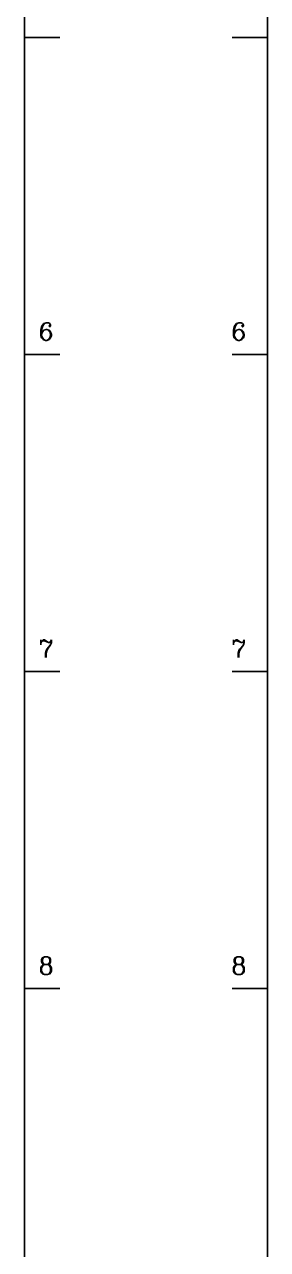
# Model space of a CAD drawing. Header units: millimetres. Extents: x 415966 to 487306, y -108951 to -17325.
# Drawn here: x 450889 to 452382, y -85489 to -77968 of the extents above; entities that cross this region are included whole.
import ezdxf
from ezdxf.enums import TextEntityAlignment as Align

# ---------------------------------------------------------------- set-up
doc = ezdxf.new("R2010")
doc.units = ezdxf.units.MM
doc.header["$LTSCALE"] = 2
doc.layers.add('TAN-TIT', color=30, linetype='Continuous')
doc.styles.add('COM', font='COMPLEX', dxfattribs={"height": 5})

# ---------------------------------------------------------------- blocks, each defined once
blk = doc.blocks.new('BORDER')
at = {"layer": 'TAN-TIT'}
for p, q in [((497.7, 16468), (497.7, 352)), ((23282.3, 352), (23282.3, 16468)), ((497.7, 9978.7), (353.4, 9978.7)), ((23282.3, 9978.7), (23426.6, 9978.7)), ((497.7, 8680.8), (353.4, 8680.8)), ((23282.3, 8680.8), (23426.6, 8680.8)), ((497.7, 7383), (353.4, 7383)), ((23282.3, 7383), (23426.6, 7383)), ((497.7, 6085.1), (353.4, 6085.1)), ((23282.3, 6085.1), (23426.6, 6085.1))]:
    blk.add_line(p, q, dxfattribs=at)
at = {"layer": 'TAN-TIT', "style": 'COM'}
for s, p in [('6', (411.1, 8738.5)), ('7', (411.1, 7440.6)), ('8', (411.1, 6142.8))]:
    blk.add_text(s, height=72.1, dxfattribs=at).set_placement(p, align=Align.RIGHT)
for s, p in [('6', (23340, 8738.5)), ('7', (23340, 7440.6)), ('8', (23340, 6142.8))]:
    blk.add_text(s, height=72.1, dxfattribs=at).set_placement(p)

msp = doc.modelspace()

# ---------------------------------------------------------------- block references
at = {"xscale": 1.5, "yscale": 1.5, "zscale": 1.5}
for p in [(415965.9, -93015.1), (451635.9, -93015.1)]:
    msp.add_blockref('BORDER', p, dxfattribs=at)

doc.saveas('drawing.dxf')
